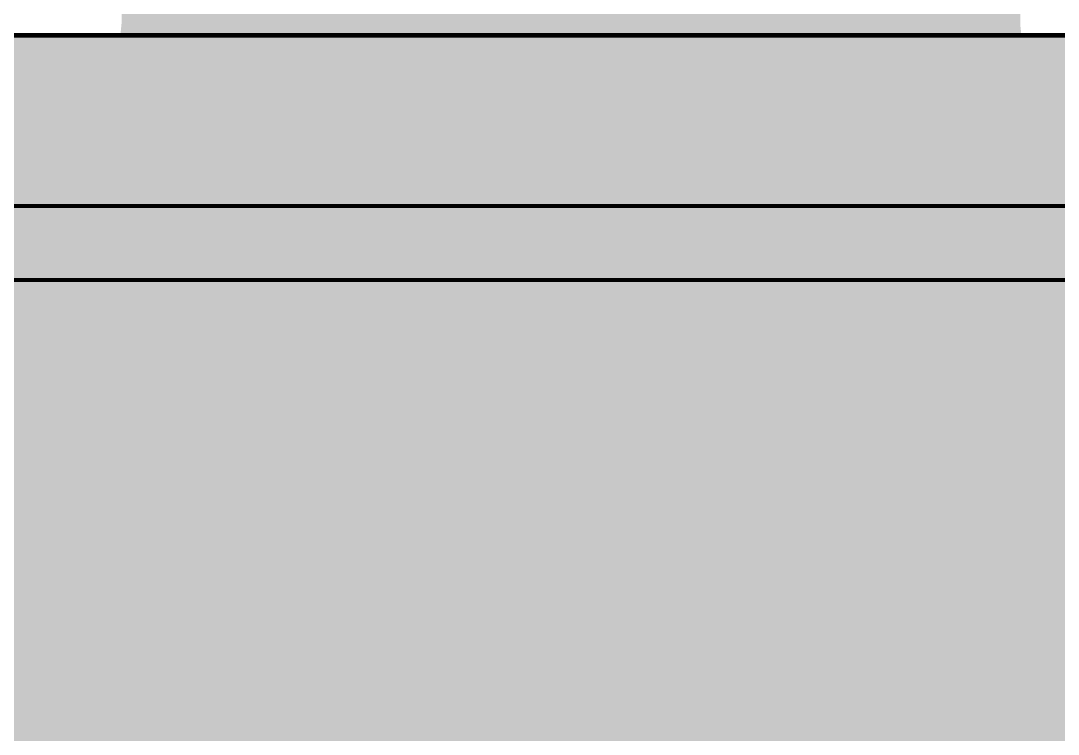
# Model space of a CAD drawing. Header units: millimetres. Extents: x -3 to 303, y -3 to 28.
# Drawn here: x 43.17 to 56.74, y 9.83 to 19.16 of the extents above; entities that cross this region are included whole.
import ezdxf

# ---------------------------------------------------------------- set-up
doc = ezdxf.new("R2010")
doc.units = ezdxf.units.MM
doc.header["$MEASUREMENT"] = 0
for name, color, linetype, true_color in [('Bottom-Layer', 7, 'Continuous', 0x0000ff), ('Top-Layer', 7, 'Continuous', 0xff0000), ('Top-Silkscreen-Layer', 7, 'Continuous', 0xffcc00)]:
    doc.layers.add(name, color=color, linetype=linetype, true_color=true_color)

msp = doc.modelspace()

# ---------------------------------------------------------------- hatches: boundary and pattern name
at = {"layer": 'Bottom-Layer'}
msp.add_hatch(color=256, dxfattribs=at).paths.add_polyline_path([(299.642, 24.642), (299.642, 17.719), (299.417, 18.168), (299.102, 18.558), (294.668, 22.993), (294.179, 23.367), (293.611, 23.603), (293, 23.683), (8.025, 23.683), (7.415, 23.603), (6.846, 23.367), (6.358, 22.993), (1.67, 18.304), (1.268, 17.767), (1.033, 17.138), (0.985, 16.469), (1.128, 15.813), (1.449, 15.224), (1.924, 14.749), (2.513, 14.428), (3.169, 14.285), (3.838, 14.333), (4.467, 14.567), (5.005, 14.97), (9.002, 18.967), (14.144, 18.967), (14.144, 12.319), (14.235, 11.745), (14.499, 11.227), (14.91, 10.816), (15.428, 10.552), (16.002, 10.461), (16.576, 10.552), (17.094, 10.816), (17.505, 11.227), (17.769, 11.745), (17.86, 12.319), (17.86, 18.967), (32.178, 18.967), (32.178, 12.319), (32.269, 11.745), (32.533, 11.227), (32.944, 10.816), (33.462, 10.552), (34.036, 10.461), (34.61, 10.552), (35.128, 10.816), (35.539, 11.227), (35.803, 11.745), (35.894, 12.319), (35.894, 18.967), (64.309, 18.967), (64.309, 12.319), (64.4, 11.745), (64.664, 11.227), (65.075, 10.816), (65.593, 10.552), (66.167, 10.461), (66.741, 10.552), (67.259, 10.816), (67.67, 11.227), (67.934, 11.745), (68.025, 12.319), (68.025, 18.967), (82.343, 18.967), (82.343, 12.319), (82.434, 11.745), (82.698, 11.227), (83.109, 10.816), (83.627, 10.552), (84.201, 10.461), (84.775, 10.552), (85.293, 10.816), (85.704, 11.227), (85.968, 11.745), (86.059, 12.319), (86.059, 18.967), (94.916, 18.967), (94.916, 16.96), (95.007, 16.386), (95.271, 15.868), (95.682, 15.457), (96.2, 15.193), (96.774, 15.102), (97.348, 15.193), (97.866, 15.457), (98.277, 15.868), (98.541, 16.386), (98.632, 16.96), (98.632, 18.967), (101.647, 18.967), (101.647, 16.96), (101.738, 16.386), (102.002, 15.868), (102.413, 15.457), (102.931, 15.193), (103.505, 15.102), (104.079, 15.193), (104.597, 15.457), (105.008, 15.868), (105.272, 16.386), (105.363, 16.96), (105.363, 18.967), (114.347, 18.967), (114.347, 12.319), (114.438, 11.745), (114.702, 11.227), (115.113, 10.816), (115.631, 10.552), (116.205, 10.461), (116.779, 10.552), (117.297, 10.816), (117.709, 11.227), (117.972, 11.745), (118.063, 12.319), (118.063, 18.967), (132.381, 18.967), (132.381, 12.319), (132.472, 11.745), (132.736, 11.227), (133.147, 10.816), (133.665, 10.552), (134.239, 10.461), (134.813, 10.552), (135.331, 10.816), (135.743, 11.227), (136.006, 11.745), (136.097, 12.319), (136.097, 18.967), (164.639, 18.967), (164.639, 12.319), (164.73, 11.745), (164.994, 11.227), (165.405, 10.816), (165.923, 10.552), (166.497, 10.461), (167.072, 10.552), (167.59, 10.816), (168.001, 11.227), (168.265, 11.745), (168.355, 12.319), (168.355, 18.967), (182.038, 18.967), (182.038, 12.319), (182.129, 11.745), (182.393, 11.227), (182.804, 10.816), (183.322, 10.552), (183.896, 10.461), (184.471, 10.552), (184.989, 10.816), (185.4, 11.227), (185.664, 11.745), (185.755, 12.319), (185.755, 18.967), (194.865, 18.967), (194.865, 16.833), (194.956, 16.259), (195.22, 15.741), (195.631, 15.33), (196.149, 15.066), (196.723, 14.975), (197.298, 15.066), (197.816, 15.33), (198.227, 15.741), (198.491, 16.259), (198.582, 16.833), (198.582, 18.967), (201.596, 18.967), (201.596, 16.891), (201.687, 16.317), (201.951, 15.799), (202.362, 15.388), (202.88, 15.124), (203.454, 15.033), (204.029, 15.124), (204.547, 15.388), (204.958, 15.799), (205.222, 16.317), (205.313, 16.891), (205.313, 18.967), (214.55, 18.967), (214.55, 12.319), (214.641, 11.745), (214.905, 11.227), (215.316, 10.816), (215.834, 10.552), (216.408, 10.461), (216.983, 10.552), (217.501, 10.816), (217.912, 11.227), (218.176, 11.745), (218.267, 12.319), (218.267, 18.967), (231.949, 18.967), (231.949, 12.319), (232.04, 11.745), (232.304, 11.227), (232.715, 10.816), (233.233, 10.552), (233.807, 10.461), (234.382, 10.552), (234.9, 10.816), (235.311, 11.227), (235.575, 11.745), (235.666, 12.319), (235.666, 18.967), (264.461, 18.967), (264.461, 12.319), (264.552, 11.745), (264.816, 11.227), (265.227, 10.816), (265.745, 10.552), (266.32, 10.461), (266.894, 10.552), (267.412, 10.816), (267.823, 11.227), (268.087, 11.745), (268.178, 12.319), (268.178, 18.967), (281.86, 18.967), (281.86, 12.319), (281.951, 11.745), (282.215, 11.227), (282.626, 10.816), (283.144, 10.552), (283.719, 10.461), (284.293, 10.552), (284.811, 10.816), (285.222, 11.227), (285.486, 11.745), (285.577, 12.319), (285.577, 18.967), (292.024, 18.967), (295.767, 15.224), (296.304, 14.822), (296.932, 14.587), (297.601, 14.539), (298.256, 14.681), (298.845, 15.001), (299.32, 15.475), (299.642, 16.063), (299.642, 0.358), (0.358, 0.358), (0.358, 24.642)])
at = {"layer": 'Top-Layer'}
msp.add_hatch(color=256, dxfattribs=at).paths.add_polyline_path([(299.642, 12.183), (299.642, 8.557), (299.442, 9.077), (299.079, 9.498), (298.594, 9.773), (298.045, 9.868), (296.585, 9.868), (296.029, 9.77), (295.539, 9.487), (295.175, 9.054), (294.982, 8.523), (294.982, 7.957), (295.175, 7.426), (295.539, 6.993), (296.029, 6.71), (296.585, 6.612), (298.045, 6.612), (298.594, 6.707), (299.079, 6.982), (299.442, 7.403), (299.642, 7.923), (299.642, 0.358), (0.358, 0.358), (0.358, 24.642), (299.642, 24.642), (299.642, 17.147), (299.514, 17.618), (299.291, 18.053), (298.983, 18.433), (294.412, 23.004), (293.924, 23.378), (293.355, 23.614), (292.744, 23.694), (8.016, 23.694), (7.406, 23.614), (6.837, 23.378), (6.349, 23.004), (1.603, 18.258), (1.2, 17.72), (0.966, 17.091), (0.918, 16.422), (1.061, 15.766), (1.382, 15.177), (1.857, 14.702), (2.446, 14.381), (3.102, 14.238), (3.771, 14.286), (4.4, 14.52), (4.937, 14.923), (8.993, 18.978), (14.15, 18.978), (14.15, 13.316), (14.027, 13.856), (13.731, 14.323), (13.295, 14.664), (12.771, 14.839), (11.138, 16.472), (10.981, 16.577), (10.795, 16.614), (8.001, 16.614), (7.815, 16.577), (7.658, 16.472), (4.983, 13.798), (4.519, 14.043), (4, 14.128), (2.54, 14.128), (1.983, 14.03), (1.493, 13.747), (1.13, 13.314), (0.937, 12.783), (0.937, 12.217), (1.13, 11.686), (1.493, 11.253), (1.983, 10.97), (2.54, 10.872), (4, 10.872), (4.502, 10.951), (4.954, 11.181), (5.314, 11.539), (5.546, 11.99), (5.628, 12.492), (5.552, 12.993), (8.202, 15.644), (10.594, 15.644), (11.64, 14.598), (11.243, 14.234), (10.985, 13.761), (10.896, 13.23), (10.896, 11.77), (10.994, 11.213), (11.277, 10.723), (11.71, 10.36), (12.241, 10.167), (12.807, 10.167), (13.338, 10.36), (13.771, 10.723), (14.054, 11.213), (14.152, 11.77), (14.152, 12.408), (14.223, 11.983), (14.39, 11.586), (14.533, 11.081), (14.829, 10.647), (15.248, 10.33), (15.746, 10.163), (16.271, 10.163), (16.768, 10.33), (17.187, 10.647), (17.483, 11.081), (17.626, 11.586), (17.805, 12.027), (17.866, 12.5), (17.866, 18.978), (32.338, 18.978), (32.338, 12.504), (32.366, 12.178), (32.452, 11.862), (32.452, 11.77), (32.535, 11.258), (32.775, 10.797), (33.147, 10.436), (33.614, 10.21), (34.129, 10.143), (34.639, 10.241), (35.092, 10.494), (35.442, 10.878), (35.654, 11.352), (35.826, 11.613), (35.953, 11.9), (35.953, 11.77), (36.051, 11.213), (36.334, 10.723), (36.767, 10.36), (37.298, 10.167), (37.864, 10.167), (38.395, 10.36), (38.828, 10.723), (39.111, 11.213), (39.209, 11.77), (39.209, 13.23), (39.15, 13.666), (38.976, 14.07), (38.7, 14.413), (38.342, 14.669), (39.444, 15.771), (60.124, 15.771), (61.5, 14.395), (61.234, 14.055), (61.067, 13.658), (61.01, 13.23), (61.01, 11.77), (61.108, 11.213), (61.391, 10.723), (61.824, 10.36), (62.355, 10.167), (62.921, 10.167), (63.452, 10.36), (63.885, 10.723), (64.168, 11.213), (64.266, 11.77), (64.266, 13.23), (64.173, 13.774), (63.903, 14.255), (63.488, 14.619), (62.975, 14.823), (62.423, 14.844), (60.668, 16.599), (60.511, 16.704), (60.325, 16.741), (39.243, 16.741), (39.057, 16.704), (38.9, 16.599), (37.238, 14.937), (37.183, 14.872), (37.141, 14.797), (36.678, 14.585), (36.303, 14.239), (36.054, 13.794), (36.054, 18.978), (64.293, 18.978), (64.293, 12.504), (64.345, 12.067), (64.498, 11.655), (64.62, 11.143), (64.898, 10.696), (65.305, 10.362), (65.796, 10.175), (66.322, 10.154), (66.827, 10.302), (67.258, 10.604), (67.571, 11.027), (67.732, 11.528), (67.938, 11.997), (68.009, 12.504), (68.009, 18.978), (82.452, 18.978), (82.452, 12.504), (82.48, 12.178), (82.566, 11.862), (82.566, 11.77), (82.649, 11.258), (82.889, 10.797), (83.261, 10.436), (83.729, 10.21), (84.243, 10.143), (84.753, 10.241), (85.206, 10.494), (85.556, 10.878), (85.768, 11.352), (85.941, 11.613), (86.067, 11.9), (86.067, 11.77), (86.165, 11.213), (86.448, 10.723), (86.881, 10.36), (87.412, 10.167), (87.978, 10.167), (88.509, 10.36), (88.942, 10.723), (89.225, 11.213), (89.323, 11.77), (89.323, 13.23), (89.223, 13.794), (88.933, 14.288), (88.489, 14.651), (89.482, 15.644), (92.001, 15.644), (94.46, 13.185), (94.317, 12.663), (94.353, 12.122), (94.565, 11.624), (94.928, 11.222), (95.403, 10.962), (95.937, 10.872), (97.397, 10.872), (97.905, 10.953), (98.362, 11.188), (98.723, 11.555), (98.951, 12.015), (101.224, 12.015), (101.453, 11.555), (101.814, 11.188), (102.271, 10.953), (102.778, 10.872), (104.238, 10.872), (104.76, 10.958), (105.226, 11.206), (105.589, 11.591), (105.809, 12.071), (105.863, 12.597), (105.747, 13.112), (108.278, 15.644), (110.924, 15.644), (111.932, 14.636), (111.502, 14.273), (111.221, 13.785), (111.124, 13.23), (111.124, 11.77), (111.222, 11.213), (111.505, 10.723), (111.938, 10.36), (112.469, 10.167), (113.035, 10.167), (113.566, 10.36), (113.999, 10.723), (114.282, 11.213), (114.38, 11.77), (114.38, 12.408), (114.451, 11.983), (114.619, 11.586), (114.761, 11.081), (115.057, 10.647), (115.476, 10.33), (115.974, 10.163), (116.499, 10.163), (116.996, 10.33), (117.415, 10.647), (117.711, 11.081), (117.854, 11.586), (118.033, 12.027), (118.094, 12.5), (118.094, 18.978), (132.387, 18.978), (132.387, 12.5), (132.448, 12.027), (132.628, 11.586), (132.77, 11.081), (133.066, 10.647), (133.485, 10.33), (133.983, 10.163), (134.508, 10.163), (135.005, 10.33), (135.424, 10.647), (135.72, 11.081), (135.863, 11.586), (136.042, 12.027), (136.103, 12.5), (136.103, 18.978), (164.639, 18.978), (164.639, 12.935), (164.588, 12.474), (164.652, 12.015), (164.828, 11.586), (164.969, 11.085), (165.26, 10.654), (165.673, 10.337), (166.164, 10.166), (166.685, 10.16), (167.181, 10.317), (167.601, 10.623), (167.904, 11.046), (168.058, 11.543), (168.28, 12.026), (168.355, 12.552), (168.355, 18.978), (182.041, 18.978), (182.041, 12.5), (182.102, 12.027), (182.282, 11.586), (182.424, 11.081), (182.72, 10.647), (183.139, 10.33), (183.637, 10.163), (184.162, 10.163), (184.66, 10.33), (185.078, 10.647), (185.374, 11.081), (185.517, 11.586), (185.696, 12.027), (185.758, 12.5), (185.758, 18.978), (194.852, 18.978), (194.852, 17.764), (194.537, 17.345), (194.372, 16.848), (194.374, 16.324), (194.542, 15.827), (194.858, 15.41), (195.291, 15.115), (195.796, 14.972), (196.237, 14.793), (196.71, 14.732), (197.182, 14.793), (197.624, 14.972), (198.128, 15.115), (198.561, 15.41), (198.878, 15.827), (199.046, 16.324), (199.048, 16.848), (198.882, 17.345), (198.568, 17.764), (198.568, 18.978), (201.569, 18.978), (201.569, 17.876), (201.224, 17.51), (201.007, 17.056), (200.939, 16.558), (201.027, 16.063), (201.261, 15.618), (201.62, 15.265), (202.07, 15.04), (202.567, 14.962), (202.826, 14.962), (203.427, 14.862), (204.028, 14.962), (204.544, 15.046), (205.007, 15.29), (205.368, 15.667), (205.592, 16.14), (205.654, 16.659), (205.548, 17.171), (205.285, 17.623), (205.285, 18.978), (214.448, 18.978), (214.448, 12.5), (214.509, 12.027), (214.688, 11.586), (214.831, 11.081), (215.127, 10.647), (215.546, 10.33), (216.043, 10.163), (216.568, 10.163), (217.066, 10.33), (217.485, 10.647), (217.781, 11.081), (217.924, 11.586), (218.103, 12.027), (218.164, 12.5), (218.164, 18.978), (231.901, 18.978), (231.901, 12.5), (231.962, 12.027), (232.142, 11.586), (232.285, 11.081), (232.581, 10.647), (232.999, 10.33), (233.497, 10.163), (234.022, 10.163), (234.52, 10.33), (234.938, 10.647), (235.234, 11.081), (235.377, 11.586), (235.556, 12.027), (235.618, 12.5), (235.618, 18.978), (264.435, 18.978), (264.435, 12.5), (264.496, 12.027), (264.675, 11.586), (264.818, 11.081), (265.114, 10.647), (265.533, 10.33), (266.03, 10.163), (266.555, 10.163), (267.053, 10.33), (267.472, 10.647), (267.768, 11.081), (267.911, 11.586), (268.09, 12.027), (268.151, 12.5), (268.151, 18.978), (281.888, 18.978), (281.888, 12.5), (281.95, 12.027), (282.129, 11.586), (282.272, 11.081), (282.568, 10.647), (282.986, 10.33), (283.484, 10.163), (284.009, 10.163), (284.507, 10.33), (284.925, 10.647), (285.222, 11.081), (285.364, 11.586), (285.544, 12.027), (285.605, 12.5), (285.605, 18.978), (291.768, 18.978), (295.648, 15.098), (296.162, 14.708), (296.762, 14.473), (297.403, 14.409), (298.038, 14.52), (298.619, 14.8), (299.102, 15.226), (299.452, 15.767), (299.642, 16.383), (299.642, 12.817), (299.442, 13.337), (299.079, 13.758), (298.594, 14.033), (298.045, 14.128), (296.585, 14.128), (296.255, 14.094), (295.938, 13.994), (293.46, 16.472), (293.302, 16.577), (293.117, 16.614), (289.307, 16.614), (289.121, 16.577), (288.964, 16.472), (287.324, 14.832), (286.794, 14.638), (286.363, 14.274), (286.082, 13.786), (285.984, 13.23), (285.984, 11.77), (286.082, 11.213), (286.365, 10.723), (286.798, 10.36), (287.329, 10.167), (287.895, 10.167), (288.426, 10.36), (288.859, 10.723), (289.142, 11.213), (289.24, 11.77), (289.24, 13.23), (289.148, 13.769), (288.883, 14.247), (288.475, 14.611), (289.508, 15.644), (292.916, 15.644), (295.202, 13.358), (295.008, 12.905), (294.96, 12.415), (295.059, 11.932), (295.299, 11.502), (295.656, 11.163), (296.099, 10.946), (296.585, 10.872), (298.045, 10.872), (298.594, 10.967), (299.079, 11.242), (299.442, 11.663)])
at = {"layer": 'Top-Silkscreen-Layer'}
for points in [[(54.35, 24.054), (54.224, 23.977), (54.088, 23.902), (53.951, 23.827), (53.804, 23.758), (53.658, 23.689), (53.554, 23.646), (53.451, 23.602), (53.297, 23.55), (53.143, 23.498), (53.012, 23.465), (52.882, 23.433), (52.778, 23.415), (52.675, 23.398), (52.593, 23.388), (52.51, 23.379), (52.324, 23.378), (52.139, 23.378), (52.039, 23.392), (51.939, 23.406), (51.853, 23.423), (51.767, 23.44), (51.656, 23.47), (51.544, 23.499), (51.411, 23.548), (51.277, 23.596), (51.146, 23.655), (51.016, 23.713), (50.9, 23.773), (50.785, 23.833), (50.628, 23.927), (50.471, 24.02), (50.423, 24.052), (50.375, 24.085), (50.364, 24.08), (50.352, 24.076), (50.279, 24.027), (50.207, 23.978), (50.079, 23.902), (49.951, 23.825), (49.811, 23.753), (49.671, 23.682), (49.551, 23.632), (49.431, 23.582), (49.336, 23.547), (49.242, 23.512), (49.109, 23.476), (48.977, 23.439), (48.87, 23.419), (48.763, 23.399), (48.684, 23.389), (48.606, 23.378), (48.416, 23.378), (48.226, 23.378), (48.148, 23.388), (48.069, 23.398), (47.966, 23.415), (47.863, 23.432), (47.764, 23.456), (47.665, 23.48), (47.549, 23.517), (47.433, 23.553), (47.318, 23.596), (47.202, 23.639), (47.076, 23.696), (46.95, 23.753), (46.859, 23.799), (46.768, 23.845), (46.64, 23.915), (46.512, 23.985), (46.397, 24.055), (46.283, 24.125), (46.274, 24.125), (46.266, 24.125), (45.892, 23.763), (45.518, 23.402), (45.229, 23.121), (44.94, 22.841), (44.602, 22.514), (44.264, 22.187), (43.983, 21.92), (43.702, 21.653), (43.695, 21.647), (43.688, 21.64), (43.774, 21.522), (43.861, 21.404), (43.918, 21.317), (43.976, 21.23), (44.022, 21.156), (44.067, 21.081), (44.101, 21.024), (44.134, 20.966), (44.192, 20.856), (44.251, 20.746), (44.304, 20.629), (44.357, 20.512), (44.384, 20.445), (44.41, 20.379), (44.451, 20.26), (44.492, 20.14), (44.524, 20.016), (44.556, 19.892), (44.569, 19.83), (44.582, 19.768), (44.59, 19.71), (44.599, 19.653), (44.607, 19.574), (44.615, 19.496), (44.615, 19.31), (44.615, 19.124), (44.602, 18.996), (44.589, 18.868), (44.564, 18.715), (44.539, 18.562), (44.498, 18.381), (44.458, 18.199), (44.384, 17.918), (44.309, 17.637), (44.231, 17.357), (44.152, 17.076), (44.095, 16.845), (44.038, 16.613), (44.009, 16.477), (43.98, 16.341), (43.955, 16.205), (43.93, 16.068), (43.909, 15.924), (43.889, 15.779), (43.876, 15.651), (43.863, 15.524), (43.854, 15.317), (43.844, 15.11), (43.854, 14.916), (43.864, 14.722), (43.876, 14.627), (43.889, 14.532), (43.905, 14.452), (43.921, 14.373), (43.951, 14.271), (43.98, 14.169), (44.018, 14.074), (44.055, 13.979), (44.105, 13.88), (44.154, 13.781), (44.208, 13.691), (44.261, 13.602), (44.324, 13.518), (44.386, 13.434), (44.455, 13.353), (44.525, 13.273), (44.613, 13.189), (44.701, 13.105), (44.775, 13.046), (44.85, 12.986), (44.929, 12.931), (45.008, 12.877), (45.173, 12.786), (45.338, 12.696), (45.445, 12.649), (45.551, 12.602), (45.692, 12.55), (45.832, 12.499), (45.89, 12.482), (45.948, 12.464), (46.064, 12.435), (46.181, 12.406), (46.299, 12.38), (46.418, 12.355), (46.596, 12.327), (46.773, 12.299), (46.909, 12.283), (47.046, 12.266), (47.165, 12.253), (47.285, 12.241), (47.512, 12.22), (47.739, 12.198), (47.937, 12.178), (48.135, 12.158), (48.255, 12.141), (48.375, 12.125), (48.535, 12.104), (48.696, 12.083), (48.77, 12.07), (48.843, 12.058), (48.951, 12.033), (49.06, 12.009), (49.179, 11.971), (49.299, 11.933), (49.401, 11.893), (49.503, 11.852), (49.626, 11.789), (49.75, 11.726), (49.859, 11.654), (49.968, 11.583), (50.05, 11.516), (50.133, 11.449), (50.232, 11.347), (50.332, 11.245), (50.355, 11.214), (50.378, 11.183), (50.384, 11.183), (50.389, 11.183), (50.458, 11.27), (50.527, 11.357), (50.609, 11.435), (50.691, 11.513), (50.783, 11.583), (50.876, 11.653), (50.95, 11.698), (51.024, 11.743), (51.116, 11.788), (51.207, 11.834), (51.306, 11.875), (51.404, 11.916), (51.507, 11.95), (51.61, 11.983), (51.763, 12.021), (51.916, 12.058), (52.015, 12.075), (52.114, 12.091), (52.221, 12.104), (52.329, 12.117), (52.444, 12.133), (52.56, 12.149), (52.7, 12.166), (52.84, 12.182), (53.224, 12.22), (53.608, 12.257), (53.752, 12.274), (53.897, 12.291), (54.021, 12.307), (54.145, 12.324), (54.301, 12.353), (54.458, 12.381), (54.552, 12.402), (54.645, 12.423), (54.764, 12.456), (54.882, 12.488), (55.004, 12.53), (55.127, 12.573), (55.241, 12.621), (55.355, 12.67), (55.437, 12.711), (55.519, 12.752), (55.641, 12.824), (55.763, 12.895), (55.833, 12.943), (55.903, 12.991), (55.981, 13.053), (56.06, 13.116), (56.166, 13.221), (56.272, 13.326), (56.348, 13.421), (56.425, 13.516), (56.483, 13.603), (56.54, 13.69), (56.578, 13.756), (56.617, 13.823), (56.665, 13.926), (56.714, 14.028), (56.745, 14.107), (56.775, 14.185), (56.807, 14.297), (56.839, 14.408), (56.856, 14.491), (56.872, 14.573), (56.887, 14.677), (56.901, 14.78), (56.901, 15.094), (56.9, 15.408), (56.886, 15.556), (56.872, 15.705), (56.852, 15.856), (56.831, 16.007), (56.802, 16.165), (56.773, 16.322), (56.736, 16.492), (56.698, 16.661), (56.646, 16.868), (56.593, 17.076), (56.489, 17.46), (56.384, 17.844), (56.324, 18.083), (56.263, 18.323), (56.226, 18.492), (56.189, 18.662), (56.164, 18.798), (56.139, 18.934), (56.13, 19.016), (56.121, 19.099), (56.121, 19.277), (56.121, 19.454), (56.134, 19.562), (56.147, 19.669), (56.164, 19.764), (56.181, 19.859), (56.212, 19.983), (56.244, 20.107), (56.277, 20.206), (56.309, 20.305), (56.356, 20.425), (56.404, 20.545), (56.493, 20.726), (56.583, 20.908), (56.65, 21.024), (56.718, 21.139), (56.813, 21.284), (56.908, 21.428), (56.961, 21.507), (57.014, 21.585), (57.018, 21.615), (57.023, 21.645), (57.01, 21.67), (56.997, 21.695), (56.903, 21.784), (56.809, 21.874), (56.405, 22.267), (56.002, 22.659), (55.808, 22.845), (55.614, 23.031), (55.148, 23.481), (54.683, 23.931), (54.579, 24.03), (54.475, 24.13)], [(55.82, 20.202), (55.815, 20.189), (55.787, 20.079), (55.758, 19.969), (55.738, 19.861), (55.718, 19.752), (55.704, 19.628), (55.689, 19.504), (55.689, 19.281), (55.689, 19.058), (55.704, 18.938), (55.718, 18.818), (55.743, 18.682), (55.768, 18.546), (55.809, 18.36), (55.85, 18.174), (55.899, 17.984), (55.947, 17.794), (56.051, 17.412), (56.154, 17.03), (56.2, 16.855), (56.245, 16.679), (56.282, 16.518), (56.318, 16.357), (56.347, 16.209), (56.376, 16.06), (56.397, 15.924), (56.418, 15.787), (56.431, 15.672), (56.443, 15.556), (56.452, 15.441), (56.46, 15.325), (56.46, 15.135), (56.46, 14.945), (56.452, 14.825), (56.443, 14.706), (56.435, 14.64), (56.426, 14.573), (56.405, 14.483), (56.384, 14.392), (56.355, 14.311), (56.327, 14.23), (56.29, 14.146), (56.253, 14.062), (56.191, 13.958), (56.129, 13.855), (56.082, 13.791), (56.034, 13.728), (55.974, 13.657), (55.914, 13.587), (55.834, 13.51), (55.754, 13.434), (55.684, 13.378), (55.614, 13.321), (55.511, 13.252), (55.408, 13.183), (55.304, 13.129), (55.201, 13.075), (55.068, 13.022), (54.935, 12.968), (54.816, 12.931), (54.698, 12.894), (54.586, 12.865), (54.475, 12.835), (54.355, 12.811), (54.235, 12.786), (54.116, 12.765), (53.996, 12.744), (53.843, 12.724), (53.691, 12.704), (53.488, 12.683), (53.286, 12.662), (53.187, 12.653), (53.088, 12.644), (52.911, 12.628), (52.733, 12.611), (52.494, 12.583), (52.254, 12.555), (52.077, 12.525), (51.899, 12.496), (51.769, 12.467), (51.638, 12.438), (51.495, 12.397), (51.352, 12.356), (51.238, 12.314), (51.124, 12.272), (51.05, 12.239), (50.975, 12.206), (50.876, 12.152), (50.777, 12.098), (50.657, 12.016), (50.537, 11.935), (50.455, 11.87), (50.372, 11.804), (50.35, 11.822), (50.329, 11.84), (50.26, 11.896), (50.191, 11.952), (50.087, 12.021), (49.984, 12.09), (49.901, 12.136), (49.818, 12.182), (49.72, 12.227), (49.621, 12.271), (49.51, 12.313), (49.398, 12.355), (49.27, 12.392), (49.142, 12.43), (49.072, 12.446), (49.002, 12.462), (48.881, 12.487), (48.761, 12.512), (48.597, 12.537), (48.432, 12.562), (48.263, 12.582), (48.094, 12.603), (47.954, 12.616), (47.813, 12.63), (47.652, 12.645), (47.491, 12.661), (47.438, 12.666), (47.384, 12.671), (47.268, 12.683), (47.153, 12.695), (47.041, 12.708), (46.93, 12.72), (46.761, 12.745), (46.592, 12.77), (46.431, 12.802), (46.27, 12.834), (46.117, 12.875), (45.964, 12.917), (45.848, 12.957), (45.733, 12.998), (45.618, 13.049), (45.504, 13.099), (45.404, 13.154), (45.304, 13.208), (45.217, 13.266), (45.13, 13.324), (45.064, 13.376), (44.998, 13.428), (44.927, 13.493), (44.856, 13.558), (44.792, 13.628), (44.728, 13.698), (44.686, 13.755), (44.643, 13.813), (44.604, 13.875), (44.564, 13.937), (44.52, 14.024), (44.476, 14.111), (44.438, 14.207), (44.4, 14.304), (44.375, 14.392), (44.349, 14.48), (44.329, 14.576), (44.309, 14.673), (44.296, 14.784), (44.283, 14.896), (44.283, 15.081), (44.283, 15.267), (44.297, 15.432), (44.31, 15.598), (44.33, 15.756), (44.35, 15.915), (44.376, 16.061), (44.401, 16.208), (44.438, 16.387), (44.474, 16.566), (44.536, 16.813), (44.598, 17.059), (44.656, 17.266), (44.714, 17.472), (44.776, 17.702), (44.838, 17.933), (44.883, 18.115), (44.929, 18.298), (44.961, 18.459), (44.994, 18.62), (45.014, 18.757), (45.034, 18.893), (45.045, 18.996), (45.056, 19.099), (45.056, 19.347), (45.056, 19.595), (45.041, 19.706), (45.026, 19.818), (45.005, 19.916), (44.985, 20.015), (44.956, 20.113), (44.928, 20.211), (44.928, 20.213), (44.928, 20.214), (50.377, 20.215), (55.825, 20.215)], [(46.616, 18.566), (46.501, 18.559), (46.398, 18.546), (46.294, 18.533), (46.171, 18.508), (46.047, 18.483), (45.961, 18.455), (45.875, 18.426), (45.804, 18.393), (45.734, 18.36), (45.655, 18.307), (45.576, 18.254), (45.509, 18.185), (45.443, 18.116), (45.41, 18.067), (45.377, 18.017), (45.347, 17.964), (45.317, 17.91), (45.288, 17.835), (45.26, 17.761), (45.235, 17.662), (45.21, 17.563), (45.198, 17.485), (45.185, 17.406), (45.174, 17.32), (45.163, 17.233), (45.163, 16.411), (45.163, 15.589), (45.179, 15.465), (45.194, 15.342), (45.225, 15.218), (45.257, 15.094), (45.286, 15.026), (45.314, 14.958), (45.344, 14.905), (45.374, 14.851), (45.422, 14.787), (45.47, 14.722), (45.523, 14.673), (45.576, 14.624), (45.624, 14.589), (45.672, 14.553), (45.732, 14.52), (45.791, 14.488), (45.865, 14.459), (45.939, 14.431), (46.022, 14.41), (46.104, 14.388), (46.212, 14.371), (46.319, 14.355), (46.464, 14.346), (46.608, 14.338), (47.582, 14.338), (48.556, 14.338), (48.738, 14.347), (48.919, 14.355), (49.014, 14.367), (49.109, 14.379), (49.175, 14.392), (49.241, 14.405), (49.322, 14.429), (49.402, 14.454), (49.455, 14.478), (49.507, 14.501), (49.561, 14.536), (49.616, 14.57), (49.684, 14.642), (49.753, 14.715), (49.795, 14.797), (49.838, 14.879), (49.855, 14.929), (49.871, 14.978), (49.884, 15.028), (49.897, 15.077), (49.911, 15.172), (49.926, 15.267), (49.926, 15.68), (49.926, 16.093), (49.911, 16.188), (49.896, 16.282), (49.876, 16.353), (49.856, 16.423), (49.811, 16.516), (49.766, 16.608), (49.703, 16.675), (49.64, 16.742), (49.573, 16.786), (49.505, 16.83), (49.472, 16.847), (49.438, 16.864), (49.341, 16.898), (49.244, 16.931), (49.144, 16.952), (49.043, 16.972), (48.932, 16.986), (48.82, 17.001), (47.991, 17.004), (47.161, 17.007), (47.07, 16.997), (46.979, 16.988), (46.911, 16.976), (46.843, 16.964), (46.763, 16.939), (46.682, 16.913), (46.616, 16.88), (46.55, 16.847), (46.505, 16.813), (46.459, 16.78), (46.411, 16.739), (46.363, 16.698), (46.366, 17.011), (46.369, 17.324), (46.387, 17.369), (46.404, 17.415), (46.422, 17.452), (46.441, 17.488), (46.487, 17.535), (46.534, 17.581), (46.598, 17.612), (46.662, 17.643), (46.738, 17.66), (46.814, 17.678), (47.504, 17.681), (48.193, 17.684), (48.285, 17.675), (48.376, 17.666), (48.441, 17.65), (48.505, 17.633), (48.549, 17.613), (48.592, 17.594), (48.628, 17.56), (48.665, 17.527), (48.687, 17.481), (48.709, 17.435), (48.719, 17.369), (48.728, 17.303), (49.276, 17.303), (49.823, 17.303), (49.823, 17.507), (49.823, 17.712), (49.811, 17.788), (49.799, 17.863), (49.777, 17.932), (49.755, 18.001), (49.736, 18.039), (49.716, 18.078), (49.679, 18.131), (49.642, 18.184), (49.583, 18.24), (49.524, 18.295), (49.48, 18.323), (49.436, 18.352), (49.362, 18.389), (49.288, 18.426), (49.232, 18.446), (49.175, 18.466), (49.113, 18.483), (49.051, 18.5), (48.99, 18.513), (48.928, 18.526), (48.845, 18.538), (48.763, 18.551), (48.618, 18.563), (48.474, 18.575), (47.603, 18.574), (46.732, 18.572)], [(51.978, 18.569), (51.932, 18.567), (51.829, 18.558), (51.726, 18.549), (51.632, 18.533), (51.539, 18.517), (51.451, 18.491), (51.363, 18.466), (51.312, 18.443), (51.261, 18.42), (51.204, 18.383), (51.148, 18.347), (51.098, 18.3), (51.048, 18.253), (51.009, 18.195), (50.97, 18.137), (50.942, 18.076), (50.914, 18.016), (50.892, 17.942), (50.871, 17.869), (50.859, 17.802), (50.848, 17.735), (50.838, 17.644), (50.829, 17.553), (50.833, 17.178), (50.837, 16.803), (50.85, 16.725), (50.863, 16.646), (50.879, 16.582), (50.896, 16.519), (50.915, 16.471), (50.934, 16.422), (50.965, 16.369), (50.995, 16.316), (51.031, 16.27), (51.068, 16.224), (51.13, 16.174), (51.193, 16.123), (51.249, 16.092), (51.305, 16.061), (51.391, 16.029), (51.476, 15.997), (51.564, 15.977), (51.652, 15.956), (51.765, 15.94), (51.877, 15.924), (52.078, 15.915), (52.279, 15.906), (52.972, 15.91), (53.666, 15.913), (53.758, 15.926), (53.85, 15.939), (53.919, 15.956), (53.989, 15.972), (54.042, 15.992), (54.095, 16.012), (54.149, 16.039), (54.202, 16.066), (54.256, 16.104), (54.31, 16.142), (54.353, 16.183), (54.396, 16.223), (54.396, 15.935), (54.396, 15.647), (54.384, 15.592), (54.373, 15.537), (54.35, 15.489), (54.327, 15.441), (54.282, 15.392), (54.236, 15.344), (54.186, 15.317), (54.136, 15.289), (54.062, 15.266), (53.988, 15.242), (53.113, 15.242), (52.238, 15.242), (52.182, 15.257), (52.126, 15.271), (52.094, 15.287), (52.062, 15.304), (52.029, 15.342), (51.995, 15.38), (51.982, 15.418), (51.969, 15.457), (51.964, 15.513), (51.959, 15.569), (51.378, 15.569), (50.797, 15.569), (50.797, 15.374), (50.797, 15.179), (50.806, 15.12), (50.814, 15.061), (50.831, 14.996), (50.848, 14.932), (50.872, 14.879), (50.895, 14.826), (50.926, 14.778), (50.957, 14.73), (51.011, 14.674), (51.066, 14.617), (51.115, 14.582), (51.165, 14.547), (51.227, 14.516), (51.288, 14.484), (51.342, 14.464), (51.395, 14.444), (51.488, 14.42), (51.58, 14.396), (51.678, 14.38), (51.775, 14.364), (51.903, 14.353), (52.031, 14.342), (53.038, 14.342), (54.046, 14.342), (54.182, 14.353), (54.318, 14.363), (54.434, 14.38), (54.549, 14.397), (54.65, 14.421), (54.752, 14.445), (54.815, 14.467), (54.879, 14.489), (54.957, 14.525), (55.035, 14.561), (55.105, 14.609), (55.176, 14.656), (55.234, 14.714), (55.293, 14.772), (55.339, 14.834), (55.385, 14.896), (55.422, 14.97), (55.459, 15.044), (55.481, 15.105), (55.503, 15.165), (55.527, 15.258), (55.551, 15.35), (55.568, 15.465), (55.585, 15.581), (55.594, 15.771), (55.603, 15.961), (55.6, 16.659), (55.596, 17.357), (55.582, 17.46), (55.567, 17.563), (55.547, 17.657), (55.526, 17.752), (55.501, 17.823), (55.476, 17.893), (55.439, 17.968), (55.401, 18.042), (55.376, 18.079), (55.351, 18.116), (55.305, 18.173), (55.259, 18.229), (55.185, 18.291), (55.111, 18.352), (55.031, 18.393), (54.95, 18.435), (54.878, 18.463), (54.805, 18.491), (54.739, 18.508), (54.673, 18.524), (54.574, 18.541), (54.475, 18.558), (54.364, 18.566), (54.253, 18.575), (53.138, 18.573), (52.023, 18.572)], [(54.064, 17.664), (54.132, 17.65), (54.188, 17.628), (54.244, 17.605), (54.294, 17.555), (54.345, 17.505), (54.363, 17.456), (54.381, 17.407), (54.389, 17.366), (54.396, 17.326), (54.396, 17.225), (54.396, 17.125), (54.389, 17.08), (54.381, 17.035), (54.363, 16.985), (54.344, 16.936), (54.303, 16.896), (54.263, 16.856), (54.222, 16.836), (54.182, 16.815), (54.114, 16.799), (54.046, 16.782), (53.893, 16.773), (53.74, 16.765), (53.076, 16.768), (52.411, 16.772), (52.338, 16.786), (52.265, 16.8), (52.218, 16.817), (52.172, 16.835), (52.143, 16.853), (52.114, 16.871), (52.082, 16.906), (52.051, 16.941), (52.036, 16.976), (52.021, 17.011), (52.01, 17.06), (51.999, 17.109), (51.999, 17.22), (51.999, 17.332), (52.01, 17.381), (52.021, 17.431), (52.04, 17.473), (52.058, 17.516), (52.089, 17.55), (52.12, 17.583), (52.177, 17.612), (52.234, 17.64), (52.293, 17.654), (52.353, 17.667), (52.407, 17.674), (52.461, 17.681), (53.228, 17.679), (53.996, 17.678)], [(48.457, 16.124), (48.531, 16.107), (48.564, 16.093), (48.597, 16.079), (48.634, 16.053), (48.67, 16.027), (48.701, 15.979), (48.733, 15.931), (48.747, 15.867), (48.762, 15.804), (48.761, 15.688), (48.761, 15.573), (48.747, 15.52), (48.732, 15.467), (48.713, 15.428), (48.694, 15.39), (48.655, 15.355), (48.617, 15.319), (48.564, 15.294), (48.51, 15.269), (48.418, 15.254), (48.325, 15.238), (47.528, 15.241), (46.732, 15.243), (46.67, 15.258), (46.608, 15.272), (46.557, 15.296), (46.506, 15.319), (46.468, 15.354), (46.431, 15.389), (46.41, 15.431), (46.389, 15.474), (46.377, 15.532), (46.365, 15.589), (46.365, 15.697), (46.365, 15.804), (46.376, 15.859), (46.388, 15.914), (46.409, 15.956), (46.431, 15.998), (46.459, 16.026), (46.487, 16.054), (46.539, 16.08), (46.592, 16.105), (46.641, 16.118), (46.691, 16.13), (46.753, 16.138), (46.814, 16.145), (47.599, 16.143), (48.383, 16.142)]]:
    msp.add_hatch(color=256, dxfattribs=at).paths.add_polyline_path(points)

# ---------------------------------------------------------------- linework, layer by layer
at = {"layer": 'Bottom-Layer', "const_width": 0.0508}
msp.add_lwpolyline([(17.86, 18.967), (32.178, 18.967), (32.178, 12.319), (32.269, 11.745), (32.533, 11.227), (32.944, 10.816), (33.462, 10.552), (34.036, 10.461), (34.61, 10.552), (35.128, 10.816), (35.539, 11.227), (35.803, 11.745), (35.894, 12.319), (35.894, 18.967), (64.309, 18.967)], dxfattribs=at)
at = {"layer": 'Top-Layer'}
for points, const_width in [([(64.173, 13.774), (63.903, 14.255), (63.488, 14.619), (62.975, 14.823), (62.423, 14.844), (60.668, 16.599), (60.511, 16.704), (60.325, 16.741), (39.243, 16.741), (39.057, 16.704), (38.9, 16.599), (37.238, 14.937), (37.183, 14.872), (37.141, 14.797), (36.678, 14.585), (36.303, 14.239), (36.054, 13.794), (36.054, 18.978), (64.293, 18.978)], 0.0508), ([(39.243, 16.256), (60.325, 16.256)], 0.254), ([(39.444, 15.771), (60.124, 15.771), (61.5, 14.395), (61.234, 14.055), (61.067, 13.658), (61.01, 13.23), (61.01, 11.77), (61.108, 11.213), (61.391, 10.723), (61.824, 10.36), (62.355, 10.167), (62.921, 10.167), (63.452, 10.36), (63.885, 10.723), (64.168, 11.213)], 0.0508)]:
    msp.add_lwpolyline(points, dxfattribs=dict(at, const_width=const_width))
at = {"layer": 'Top-Silkscreen-Layer', "const_width": 0.254}
for points in [[(55.689, 19.504), (55.689, 19.281), (55.689, 19.058), (55.704, 18.938), (55.718, 18.818), (55.743, 18.682), (55.768, 18.546), (55.809, 18.36), (55.85, 18.174), (55.899, 17.984), (55.947, 17.794), (56.051, 17.412), (56.154, 17.03), (56.2, 16.855), (56.245, 16.679), (56.282, 16.518), (56.318, 16.357), (56.347, 16.209), (56.376, 16.06), (56.397, 15.924), (56.418, 15.787), (56.431, 15.672), (56.443, 15.556), (56.452, 15.441), (56.46, 15.325), (56.46, 15.135), (56.46, 14.945), (56.452, 14.825), (56.443, 14.706), (56.435, 14.64), (56.426, 14.573), (56.405, 14.483), (56.384, 14.392), (56.355, 14.311), (56.327, 14.23), (56.29, 14.146), (56.253, 14.062), (56.191, 13.958), (56.129, 13.855), (56.082, 13.791), (56.034, 13.728), (55.974, 13.657), (55.914, 13.587), (55.834, 13.51), (55.754, 13.434), (55.684, 13.378), (55.614, 13.321), (55.511, 13.252), (55.408, 13.183), (55.304, 13.129), (55.201, 13.075), (55.068, 13.022), (54.935, 12.968), (54.816, 12.931), (54.698, 12.894), (54.586, 12.865), (54.475, 12.835), (54.355, 12.811), (54.235, 12.786), (54.116, 12.765), (53.996, 12.744), (53.843, 12.724), (53.691, 12.704), (53.488, 12.683), (53.286, 12.662), (53.187, 12.653), (53.088, 12.644), (52.911, 12.628), (52.733, 12.611), (52.494, 12.583), (52.254, 12.555), (52.077, 12.525), (51.899, 12.496), (51.769, 12.467), (51.638, 12.438), (51.495, 12.397), (51.352, 12.356), (51.238, 12.314), (51.124, 12.272), (51.05, 12.239), (50.975, 12.206), (50.876, 12.152), (50.777, 12.098), (50.657, 12.016), (50.537, 11.935), (50.455, 11.87), (50.372, 11.804), (50.35, 11.822), (50.329, 11.84), (50.26, 11.896), (50.191, 11.952), (50.087, 12.021), (49.984, 12.09), (49.901, 12.136), (49.818, 12.182), (49.72, 12.227), (49.621, 12.271), (49.51, 12.313), (49.398, 12.355), (49.27, 12.392), (49.142, 12.43), (49.072, 12.446), (49.002, 12.462), (48.881, 12.487), (48.761, 12.512), (48.597, 12.537), (48.432, 12.562), (48.263, 12.582), (48.094, 12.603), (47.954, 12.616), (47.813, 12.63), (47.652, 12.645), (47.491, 12.661), (47.438, 12.666), (47.384, 12.671), (47.268, 12.683), (47.153, 12.695), (47.041, 12.708), (46.93, 12.72), (46.761, 12.745), (46.592, 12.77), (46.431, 12.802), (46.27, 12.834), (46.117, 12.875), (45.964, 12.917), (45.848, 12.957), (45.733, 12.998), (45.618, 13.049), (45.504, 13.099), (45.404, 13.154), (45.304, 13.208), (45.217, 13.266), (45.13, 13.324), (45.064, 13.376), (44.998, 13.428), (44.927, 13.493), (44.856, 13.558), (44.792, 13.628), (44.728, 13.698), (44.686, 13.755), (44.643, 13.813), (44.604, 13.875), (44.564, 13.937), (44.52, 14.024), (44.476, 14.111), (44.438, 14.207), (44.4, 14.304), (44.375, 14.392), (44.349, 14.48), (44.329, 14.576), (44.309, 14.673), (44.296, 14.784), (44.283, 14.896), (44.283, 15.081), (44.283, 15.267), (44.297, 15.432), (44.31, 15.598), (44.33, 15.756), (44.35, 15.915), (44.376, 16.061), (44.401, 16.208), (44.438, 16.387), (44.474, 16.566), (44.536, 16.813), (44.598, 17.059), (44.656, 17.266), (44.714, 17.472), (44.776, 17.702), (44.838, 17.933), (44.883, 18.115), (44.929, 18.298), (44.961, 18.459), (44.994, 18.62), (45.014, 18.757), (45.034, 18.893), (45.045, 18.996), (45.056, 19.099), (45.056, 19.347)], [(56.872, 15.705), (56.852, 15.856), (56.831, 16.007), (56.802, 16.165), (56.773, 16.322), (56.736, 16.492), (56.698, 16.661), (56.646, 16.868), (56.593, 17.076), (56.489, 17.46), (56.384, 17.844), (56.324, 18.083), (56.263, 18.323), (56.226, 18.492), (56.189, 18.662), (56.164, 18.798), (56.139, 18.934), (56.13, 19.016), (56.121, 19.099), (56.121, 19.277), (56.121, 19.454)], [(44.615, 19.31), (44.615, 19.124), (44.602, 18.996), (44.589, 18.868), (44.564, 18.715), (44.539, 18.562), (44.498, 18.381), (44.458, 18.199), (44.384, 17.918), (44.309, 17.637), (44.231, 17.357), (44.152, 17.076), (44.095, 16.845), (44.038, 16.613), (44.009, 16.477), (43.98, 16.341), (43.955, 16.205), (43.93, 16.068), (43.909, 15.924), (43.889, 15.779), (43.876, 15.651), (43.863, 15.524), (43.854, 15.317), (43.844, 15.11), (43.854, 14.916), (43.864, 14.722), (43.876, 14.627), (43.889, 14.532), (43.905, 14.452), (43.921, 14.373), (43.951, 14.271), (43.98, 14.169), (44.018, 14.074), (44.055, 13.979), (44.105, 13.88), (44.154, 13.781), (44.208, 13.691), (44.261, 13.602), (44.324, 13.518), (44.386, 13.434), (44.455, 13.353), (44.525, 13.273), (44.613, 13.189), (44.701, 13.105), (44.775, 13.046), (44.85, 12.986), (44.929, 12.931), (45.008, 12.877), (45.173, 12.786), (45.338, 12.696), (45.445, 12.649), (45.551, 12.602), (45.692, 12.55), (45.832, 12.499), (45.89, 12.482), (45.948, 12.464), (46.064, 12.435), (46.181, 12.406), (46.299, 12.38), (46.418, 12.355), (46.596, 12.327), (46.773, 12.299), (46.909, 12.283), (47.046, 12.266), (47.165, 12.253), (47.285, 12.241), (47.512, 12.22), (47.739, 12.198), (47.937, 12.178), (48.135, 12.158), (48.255, 12.141), (48.375, 12.125), (48.535, 12.104), (48.696, 12.083), (48.77, 12.07), (48.843, 12.058), (48.951, 12.033), (49.06, 12.009), (49.179, 11.971), (49.299, 11.933), (49.401, 11.893), (49.503, 11.852), (49.626, 11.789), (49.75, 11.726), (49.859, 11.654), (49.968, 11.583), (50.05, 11.516), (50.133, 11.449), (50.232, 11.347), (50.332, 11.245), (50.355, 11.214), (50.378, 11.183), (50.384, 11.183), (50.389, 11.183), (50.458, 11.27), (50.527, 11.357), (50.609, 11.435), (50.691, 11.513), (50.783, 11.583), (50.876, 11.653), (50.95, 11.698), (51.024, 11.743), (51.116, 11.788), (51.207, 11.834), (51.306, 11.875), (51.404, 11.916), (51.507, 11.95), (51.61, 11.983), (51.763, 12.021), (51.916, 12.058), (52.015, 12.075), (52.114, 12.091), (52.221, 12.104), (52.329, 12.117), (52.444, 12.133), (52.56, 12.149), (52.7, 12.166), (52.84, 12.182), (53.224, 12.22), (53.608, 12.257), (53.752, 12.274), (53.897, 12.291), (54.021, 12.307), (54.145, 12.324), (54.301, 12.353), (54.458, 12.381), (54.552, 12.402), (54.645, 12.423), (54.764, 12.456), (54.882, 12.488), (55.004, 12.53), (55.127, 12.573), (55.241, 12.621), (55.355, 12.67), (55.437, 12.711), (55.519, 12.752), (55.641, 12.824), (55.763, 12.895), (55.833, 12.943), (55.903, 12.991), (55.981, 13.053), (56.06, 13.116), (56.166, 13.221), (56.272, 13.326), (56.348, 13.421), (56.425, 13.516), (56.483, 13.603), (56.54, 13.69), (56.578, 13.756), (56.617, 13.823), (56.665, 13.926), (56.714, 14.028), (56.745, 14.107), (56.775, 14.185), (56.807, 14.297), (56.839, 14.408), (56.856, 14.491), (56.872, 14.573)]]:
    msp.add_lwpolyline(points, dxfattribs=at)
for points in [[(46.616, 18.566), (46.501, 18.559), (46.398, 18.546), (46.294, 18.533), (46.171, 18.508), (46.047, 18.483), (45.961, 18.455), (45.875, 18.426), (45.804, 18.393), (45.734, 18.36), (45.655, 18.307), (45.576, 18.254), (45.509, 18.185), (45.443, 18.116), (45.41, 18.067), (45.377, 18.017), (45.347, 17.964), (45.317, 17.91), (45.288, 17.835), (45.26, 17.761), (45.235, 17.662), (45.21, 17.563), (45.198, 17.485), (45.185, 17.406), (45.174, 17.32), (45.163, 17.233), (45.163, 16.411), (45.163, 15.589), (45.179, 15.465), (45.194, 15.342), (45.225, 15.218), (45.257, 15.094), (45.286, 15.026), (45.314, 14.958), (45.344, 14.905), (45.374, 14.851), (45.422, 14.787), (45.47, 14.722), (45.523, 14.673), (45.576, 14.624), (45.624, 14.589), (45.672, 14.553), (45.732, 14.52), (45.791, 14.488), (45.865, 14.459), (45.939, 14.431), (46.022, 14.41), (46.104, 14.388), (46.212, 14.371), (46.319, 14.355), (46.464, 14.346), (46.608, 14.338), (47.582, 14.338), (48.556, 14.338), (48.738, 14.347), (48.919, 14.355), (49.014, 14.367), (49.109, 14.379), (49.175, 14.392), (49.241, 14.405), (49.322, 14.429), (49.402, 14.454), (49.455, 14.478), (49.507, 14.501), (49.561, 14.536), (49.616, 14.57), (49.684, 14.642), (49.753, 14.715), (49.795, 14.797), (49.838, 14.879), (49.855, 14.929), (49.871, 14.978), (49.884, 15.028), (49.897, 15.077), (49.911, 15.172), (49.926, 15.267), (49.926, 15.68), (49.926, 16.093), (49.911, 16.188), (49.896, 16.282), (49.876, 16.353), (49.856, 16.423), (49.811, 16.516), (49.766, 16.608), (49.703, 16.675), (49.64, 16.742), (49.573, 16.786), (49.505, 16.83), (49.472, 16.847), (49.438, 16.864), (49.341, 16.898), (49.244, 16.931), (49.144, 16.952), (49.043, 16.972), (48.932, 16.986), (48.82, 17.001), (47.991, 17.004), (47.161, 17.007), (47.07, 16.997), (46.979, 16.988), (46.911, 16.976), (46.843, 16.964), (46.763, 16.939), (46.682, 16.913), (46.616, 16.88), (46.55, 16.847), (46.505, 16.813), (46.459, 16.78), (46.411, 16.739), (46.363, 16.698), (46.366, 17.011), (46.369, 17.324), (46.387, 17.369), (46.404, 17.415), (46.422, 17.452), (46.441, 17.488), (46.487, 17.535), (46.534, 17.581), (46.598, 17.612), (46.662, 17.643), (46.738, 17.66), (46.814, 17.678), (47.504, 17.681), (48.193, 17.684), (48.285, 17.675), (48.376, 17.666), (48.441, 17.65), (48.505, 17.633), (48.549, 17.613), (48.592, 17.594), (48.628, 17.56), (48.665, 17.527), (48.687, 17.481), (48.709, 17.435), (48.719, 17.369), (48.728, 17.303), (49.276, 17.303), (49.823, 17.303), (49.823, 17.507), (49.823, 17.712), (49.811, 17.788), (49.799, 17.863), (49.777, 17.932), (49.755, 18.001), (49.736, 18.039), (49.716, 18.078), (49.679, 18.131), (49.642, 18.184), (49.583, 18.24), (49.524, 18.295), (49.48, 18.323), (49.436, 18.352), (49.362, 18.389), (49.288, 18.426), (49.232, 18.446), (49.175, 18.466), (49.113, 18.483), (49.051, 18.5), (48.99, 18.513), (48.928, 18.526), (48.845, 18.538), (48.763, 18.551), (48.618, 18.563), (48.474, 18.575), (47.603, 18.574), (46.732, 18.572)], [(51.978, 18.569), (51.932, 18.567), (51.829, 18.558), (51.726, 18.549), (51.632, 18.533), (51.539, 18.517), (51.451, 18.491), (51.363, 18.466), (51.312, 18.443), (51.261, 18.42), (51.204, 18.383), (51.148, 18.347), (51.098, 18.3), (51.048, 18.253), (51.009, 18.195), (50.97, 18.137), (50.942, 18.076), (50.914, 18.016), (50.892, 17.942), (50.871, 17.869), (50.859, 17.802), (50.848, 17.735), (50.838, 17.644), (50.829, 17.553), (50.833, 17.178), (50.837, 16.803), (50.85, 16.725), (50.863, 16.646), (50.879, 16.582), (50.896, 16.519), (50.915, 16.471), (50.934, 16.422), (50.965, 16.369), (50.995, 16.316), (51.031, 16.27), (51.068, 16.224), (51.13, 16.174), (51.193, 16.123), (51.249, 16.092), (51.305, 16.061), (51.391, 16.029), (51.476, 15.997), (51.564, 15.977), (51.652, 15.956), (51.765, 15.94), (51.877, 15.924), (52.078, 15.915), (52.279, 15.906), (52.972, 15.91), (53.666, 15.913), (53.758, 15.926), (53.85, 15.939), (53.919, 15.956), (53.989, 15.972), (54.042, 15.992), (54.095, 16.012), (54.149, 16.039), (54.202, 16.066), (54.256, 16.104), (54.31, 16.142), (54.353, 16.183), (54.396, 16.223), (54.396, 15.935), (54.396, 15.647), (54.384, 15.592), (54.373, 15.537), (54.35, 15.489), (54.327, 15.441), (54.282, 15.392), (54.236, 15.344), (54.186, 15.317), (54.136, 15.289), (54.062, 15.266), (53.988, 15.242), (53.113, 15.242), (52.238, 15.242), (52.182, 15.257), (52.126, 15.271), (52.094, 15.287), (52.062, 15.304), (52.029, 15.342), (51.995, 15.38), (51.982, 15.418), (51.969, 15.457), (51.964, 15.513), (51.959, 15.569), (51.378, 15.569), (50.797, 15.569), (50.797, 15.374), (50.797, 15.179), (50.806, 15.12), (50.814, 15.061), (50.831, 14.996), (50.848, 14.932), (50.872, 14.879), (50.895, 14.826), (50.926, 14.778), (50.957, 14.73), (51.011, 14.674), (51.066, 14.617), (51.115, 14.582), (51.165, 14.547), (51.227, 14.516), (51.288, 14.484), (51.342, 14.464), (51.395, 14.444), (51.488, 14.42), (51.58, 14.396), (51.678, 14.38), (51.775, 14.364), (51.903, 14.353), (52.031, 14.342), (53.038, 14.342), (54.046, 14.342), (54.182, 14.353), (54.318, 14.363), (54.434, 14.38), (54.549, 14.397), (54.65, 14.421), (54.752, 14.445), (54.815, 14.467), (54.879, 14.489), (54.957, 14.525), (55.035, 14.561), (55.105, 14.609), (55.176, 14.656), (55.234, 14.714), (55.293, 14.772), (55.339, 14.834), (55.385, 14.896), (55.422, 14.97), (55.459, 15.044), (55.481, 15.105), (55.503, 15.165), (55.527, 15.258), (55.551, 15.35), (55.568, 15.465), (55.585, 15.581), (55.594, 15.771), (55.603, 15.961), (55.6, 16.659), (55.596, 17.357), (55.582, 17.46), (55.567, 17.563), (55.547, 17.657), (55.526, 17.752), (55.501, 17.823), (55.476, 17.893), (55.439, 17.968), (55.401, 18.042), (55.376, 18.079), (55.351, 18.116), (55.305, 18.173), (55.259, 18.229), (55.185, 18.291), (55.111, 18.352), (55.031, 18.393), (54.95, 18.435), (54.878, 18.463), (54.805, 18.491), (54.739, 18.508), (54.673, 18.524), (54.574, 18.541), (54.475, 18.558), (54.364, 18.566), (54.253, 18.575), (53.138, 18.573), (52.023, 18.572)], [(54.064, 17.664), (54.132, 17.65), (54.188, 17.628), (54.244, 17.605), (54.294, 17.555), (54.345, 17.505), (54.363, 17.456), (54.381, 17.407), (54.389, 17.366), (54.396, 17.326), (54.396, 17.225), (54.396, 17.125), (54.389, 17.08), (54.381, 17.035), (54.363, 16.985), (54.344, 16.936), (54.303, 16.896), (54.263, 16.856), (54.222, 16.836), (54.182, 16.815), (54.114, 16.799), (54.046, 16.782), (53.893, 16.773), (53.74, 16.765), (53.076, 16.768), (52.411, 16.772), (52.338, 16.786), (52.265, 16.8), (52.218, 16.817), (52.172, 16.835), (52.143, 16.853), (52.114, 16.871), (52.082, 16.906), (52.051, 16.941), (52.036, 16.976), (52.021, 17.011), (52.01, 17.06), (51.999, 17.109), (51.999, 17.22), (51.999, 17.332), (52.01, 17.381), (52.021, 17.431), (52.04, 17.473), (52.058, 17.516), (52.089, 17.55), (52.12, 17.583), (52.177, 17.612), (52.234, 17.64), (52.293, 17.654), (52.353, 17.667), (52.407, 17.674), (52.461, 17.681), (53.228, 17.679), (53.996, 17.678)], [(48.457, 16.124), (48.531, 16.107), (48.564, 16.093), (48.597, 16.079), (48.634, 16.053), (48.67, 16.027), (48.701, 15.979), (48.733, 15.931), (48.747, 15.867), (48.762, 15.804), (48.761, 15.688), (48.761, 15.573), (48.747, 15.52), (48.732, 15.467), (48.713, 15.428), (48.694, 15.39), (48.655, 15.355), (48.617, 15.319), (48.564, 15.294), (48.51, 15.269), (48.418, 15.254), (48.325, 15.238), (47.528, 15.241), (46.732, 15.243), (46.67, 15.258), (46.608, 15.272), (46.557, 15.296), (46.506, 15.319), (46.468, 15.354), (46.431, 15.389), (46.41, 15.431), (46.389, 15.474), (46.377, 15.532), (46.365, 15.589), (46.365, 15.697), (46.365, 15.804), (46.376, 15.859), (46.388, 15.914), (46.409, 15.956), (46.431, 15.998), (46.459, 16.026), (46.487, 16.054), (46.539, 16.08), (46.592, 16.105), (46.641, 16.118), (46.691, 16.13), (46.753, 16.138), (46.814, 16.145), (47.599, 16.143), (48.383, 16.142)]]:
    msp.add_lwpolyline(points, close=True, dxfattribs=at)

doc.saveas('drawing.dxf')
